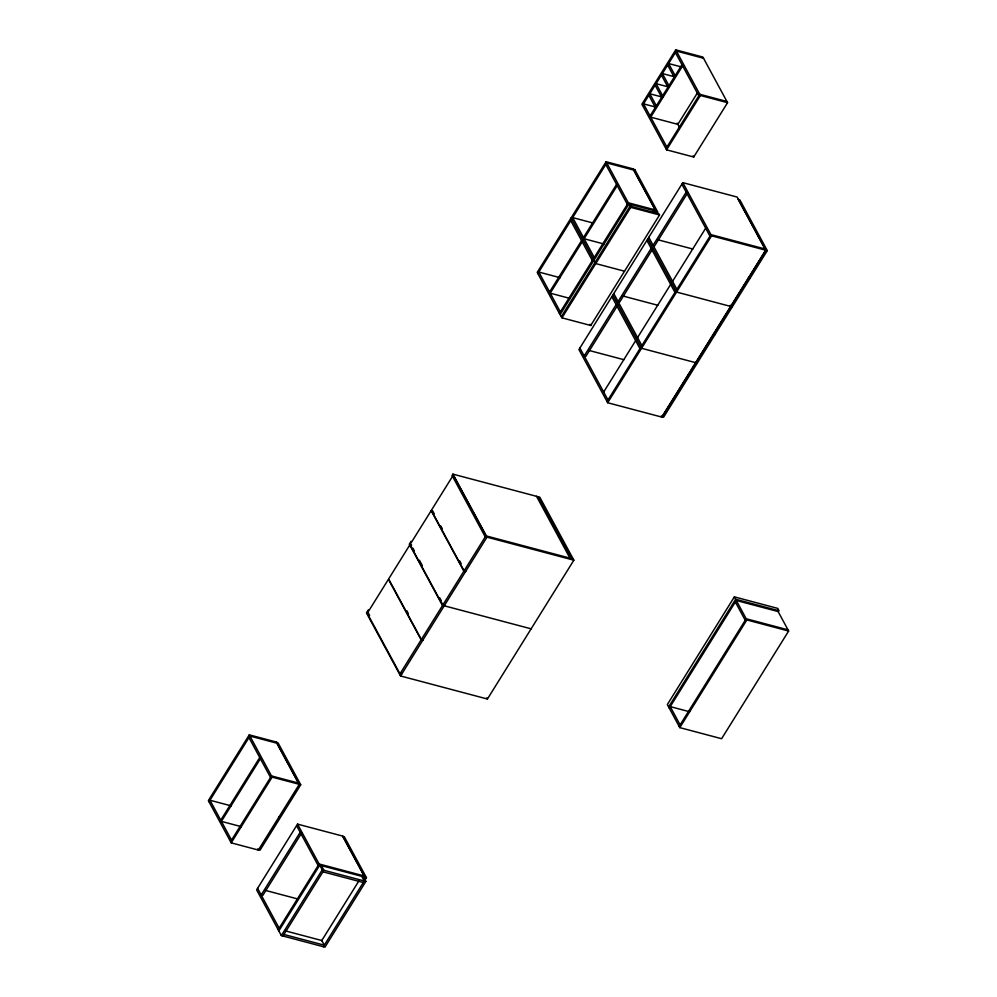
<?xml version="1.0" encoding="UTF-8"?>
<svg xmlns="http://www.w3.org/2000/svg" width="997" height="997" viewBox="0 0 997 997"><rect width="100%" height="100%" fill="white"/><g stroke="black" fill="none" stroke-linecap="round" stroke-linejoin="round"><path stroke-width="1.5" d="M249.275 734.851L208.361 800.579L231.217 842.851L258.36 850.055L299.287 784.327L276.431 742.055L249.275 734.851L272.131 777.124L299.287 784.327M606.089 161.726L537.196 272.393L560.052 314.666L628.945 203.986L656.101 211.19L633.245 168.917L606.089 161.726L630.765 207.351L659.54 214.978L590.747 325.483L561.972 317.844L560.152 314.491M675.742 49.85L641.906 104.199L666.569 149.824L693.725 157.028L727.561 102.679L702.885 57.053L675.742 49.85L700.417 95.475L727.561 102.679M208.996 801.775L249.923 736.048L277.079 743.251M537.844 273.589L606.737 162.922L633.893 170.113M642.554 105.395L676.39 51.046L703.533 58.25M650.056 115.951L681.973 64.68M682.621 65.877L650.692 117.148L677.848 124.351L697.489 92.796M220.748 820.182L259.743 757.521M549.584 291.984L581.55 240.626M583.469 237.548L616.557 184.395M260.391 758.717L221.384 821.378L241.399 826.687M582.198 241.822L550.232 293.18L570.234 298.489M617.205 185.592L584.117 238.744L604.12 244.053M368.404 609.89L366.485 612.968L400.557 675.978L487.421 699.022L573.861 560.189L539.788 497.179L452.912 474.136L451.953 475.681M409.219 544.325L411.138 541.246M411.412 545.434L409.779 544.998L388.631 578.97L421.357 639.513L422.99 639.937M444.35 605.615L442.73 605.191L409.991 544.649L431.153 510.676L432.785 511.1L434.231 513.791M452.526 476.354L485.252 536.885L486.872 537.321L454.146 476.778L452.526 476.354L431.365 510.327L464.091 570.87L465.724 571.293M230.569 841.655L271.483 775.928L298.639 783.131M559.404 313.469L628.309 202.79L655.453 209.993M231.217 842.851L272.131 777.124M561.311 316.635L630.104 206.13L658.88 213.769L659.54 214.978M665.934 148.628L699.769 94.279L726.913 101.482M561.972 317.844L630.765 207.351M666.569 149.824L700.417 95.475M300.733 784.789L299.1 784.365L276.393 742.354L278.026 742.79L300.733 784.789L280.481 817.316L278.861 816.892M682.833 182.65L578.921 349.561L607.672 402.738L661.958 417.132L765.87 250.235L737.132 197.057L682.833 182.65L711.584 235.828L767.291 250.633L749.993 278.412L748.373 277.976L765.659 250.197L738.179 199.375L739.811 199.811L767.291 250.633M651.178 248.403L618.078 301.555L619.71 301.991L652.798 248.839M278.836 930.924L319.75 865.184L365.002 877.198L342.794 836.122L297.542 824.12L256.628 889.847L281.341 935.572L324.96 947.15L365.887 881.41L363.369 876.762M300.184 832.308L261.177 894.957L262.809 895.393L301.804 832.732M399.984 673.835L421.145 639.85L388.419 579.319L367.257 613.305L399.984 673.835L401.617 674.259M421.357 639.513L442.518 605.528L409.779 544.998M442.73 605.191L463.879 571.206L431.153 510.676M464.091 570.87L485.252 536.885M399.909 674.782L400.869 673.237M400.557 675.978L486.985 537.146L452.912 474.136M603.671 392.02L635.637 340.662M637.557 337.584L670.657 284.432M672.564 281.353L705.664 228.201M278.188 929.727L319.115 863.988L364.354 876.002M607.023 401.542L710.936 234.631L765.222 249.038M607.672 402.738L711.584 235.828M281.341 935.572L322.268 869.845L297.542 824.12M282.974 936.009L323.9 870.269L321.383 865.62M321.632 940.757L359.294 880.276M323.34 946.714L364.254 880.987L361.749 876.326M364.827 880.264L366.447 877.659L344.314 836.72L342.681 836.296L364.827 877.235L366.447 877.659M695.644 362.671L661.958 416.771L663.591 417.195L697.264 363.107L641.557 348.289L612.806 295.124M730.651 306.44L713.354 334.207L714.986 334.643L732.284 306.864L676.564 292.059L647.826 238.894M668.626 706.948L735.661 599.272L779.093 610.8L777.81 608.407L734.365 596.879L667.329 704.555L679.804 727.623L721.604 738.715L788.639 631.039L777.473 610.363M669.274 708.144L736.309 600.468L778.121 611.56M679.156 726.427L746.192 618.751L788.004 629.842M679.804 727.623L746.84 619.947L734.365 596.879M681.462 66.949L668.613 63.546L675.143 75.635M673.81 76.595L662.369 73.554L668.912 85.655M668.95 87.063L656.088 83.661L662.631 95.749M662.656 97.17L649.795 93.755L656.338 105.856M654.942 106.891L643.514 103.862L666.881 147.095M657.584 239.691L692.803 249.026M592.692 222.917L572.689 217.608L594.249 257.488M624.533 271.221L595.757 263.582L571.082 217.957M560.227 277.739L538.804 272.044L560.364 311.924M622.577 295.922L657.796 305.269M588.679 350.358L623.898 359.705M486.337 535.95L573.213 558.993M486.985 537.146L573.861 560.189M746.84 619.947L788.639 631.039M409.991 544.649L411.624 545.085M463.879 571.206L465.512 571.642M444.251 605.79L531.127 628.833M442.518 605.528L444.139 605.964L442.693 603.272M421.145 639.85L422.778 640.286M689.637 711.758L670.233 706.611L680.116 724.881M278.649 817.228L280.269 817.665L260.018 850.192L258.397 849.756M231.391 805.925L209.956 800.242L231.528 840.122M322.268 869.845L365.887 881.41M322.941 871.814L363.294 882.519M264.878 890.246L296.994 898.771M285.902 931.011L321.782 940.52L324.299 945.181L283.933 934.476M675.43 52.592L698.81 95.824M667.654 65.079L674.184 77.18M661.41 75.099L667.953 87.2M677.2 123.154L679.418 127.267M655.129 85.194L661.672 97.295M693.077 155.831L693.725 157.028M648.835 95.301L655.378 107.389M681.873 184.196L709.976 236.164M730.215 305.269L730.863 306.465M654.468 210.766L655.627 212.897M652.836 210.33L653.995 212.473M648.785 237.348L676.888 289.329M630.578 204.422L631.737 206.566M605.777 164.455L627.35 204.335M646.866 240.427L674.969 292.408M613.766 293.579L641.869 345.56M570.77 220.686L592.33 260.566M611.846 296.67L639.949 348.638M661.323 415.936L661.958 417.132M590.087 324.262L590.747 325.483M735.35 602.014L745.233 620.296M579.88 348.015L607.983 399.996M538.156 496.755L571.58 558.569M536.536 496.319L569.948 558.133M440.786 525.905L442.232 528.597M459.692 560.875L461.15 563.567M412.87 548.113L414.316 550.805M419.413 560.227L422.317 565.611M439.777 597.888L441.235 600.58M486.773 697.825L487.421 699.022M406.776 610.687L408.222 613.379M367.444 611.423L369.625 615.461M248.963 737.581L270.536 777.461M296.583 825.653L318.155 865.533M257.712 848.858L258.36 850.055M257.575 888.315L279.148 928.195M616.158 304.646L584.192 355.991L585.825 356.428L617.791 305.07L616.158 304.646M686.185 192.172L653.097 245.324L654.717 245.761L687.818 192.608L686.185 192.172M713.142 334.556L695.856 362.335L697.489 362.758L714.774 334.992L713.142 334.556M748.161 278.325L730.863 306.091L732.496 306.528L749.781 278.749L748.161 278.325M634.84 169.664L633.207 169.228L656.25 211.838L657.87 212.274L634.84 169.664"/></g></svg>
